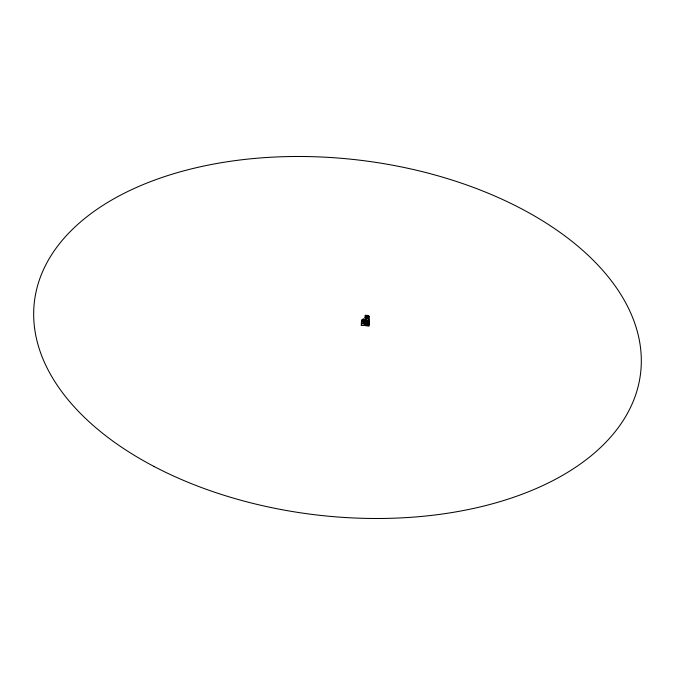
<?xml version="1.0" encoding="UTF-8"?>
<svg xmlns="http://www.w3.org/2000/svg" width="675" height="675" viewBox="0 0 675 675"><rect width="100%" height="100%" fill="white"/><g stroke="black" fill="none" stroke-linecap="round" stroke-linejoin="round"><path stroke-width="1.01" d="M361.311 325.249L361.496 320.161L369.242 320.752L369.023 325.839L361.311 325.249L369.023 325.839M362.424 320.33L363.015 319.157L363.968 319.132C364.998 320.026 362.062 321.384 364.298 319.3M364.289 319.579L363.968 319.132M364.247 324.101L364.298 323.452L364.247 324.101L366.221 323.882M364.306 322.414L364.357 321.764L364.306 322.414L366.238 322.566L366.289 321.907L366.238 322.566M366.829 318.077L365.977 319.123L365.108 317.562L365.504 316.963L367.951 317.149L368.035 317.604M364.407 321.14C366.719 320.355 369.183 313.816 366.044 317.436L365.158 316.162L365.563 315.276L368.018 315.461L368.449 317.9M365.099 317.849L365.504 316.963M365.158 316.162L365.563 315.276M365.656 318.954L365.108 317.562M365.715 317.267L365.167 315.875M366.044 317.436L366.905 316.102M366.179 324.245L366.23 323.595L364.255 323.814M367.951 317.149L365.496 317.242M368.432 318.187L368.018 315.461M367.9 325.384L368.533 316.136L368.997 316.17L368.82 320.903L368.356 320.861L368.533 316.136M367.968 323.73L368.018 322.329M368.027 322.043L368.086 320.667M368.364 325.418L368.483 322.363M368.491 322.085L368.997 316.17M361.749 321.089L361.454 321.536L369.191 322.135L368.744 319.587L368.246 320.06L368.719 319.815M368.398 324.025L367.934 323.983M368.744 319.587L368.44 322.844L367.976 322.81M369.242 320.752L361.496 320.161M361.842 320.946L362.137 320.498M362.239 320.347L363.015 319.157M361.741 321.376L361.446 321.823L369.183 322.414L368.736 319.874M361.69 322.777L361.403 323.224L369.124 323.823M361.682 323.063L361.395 323.511L369.115 324.101L368.904 322.549M367.883 316.617L364.416 320.861L363.437 320.347M363.007 319.444L363.96 319.41M365.555 315.554L368.01 315.74M364.314 322.127L366.255 322.279M368.018 322.439L368.483 322.473M366.896 316.389L367.875 316.896M368.221 318.676L368.373 319.874M153.917 466.408A305.193 178.689 6.7 0 0 638.938 383.062A305.193 178.689 6.7 0 0 219.628 162.996A305.193 178.689 6.7 0 0 153.917 466.408"/></g></svg>
